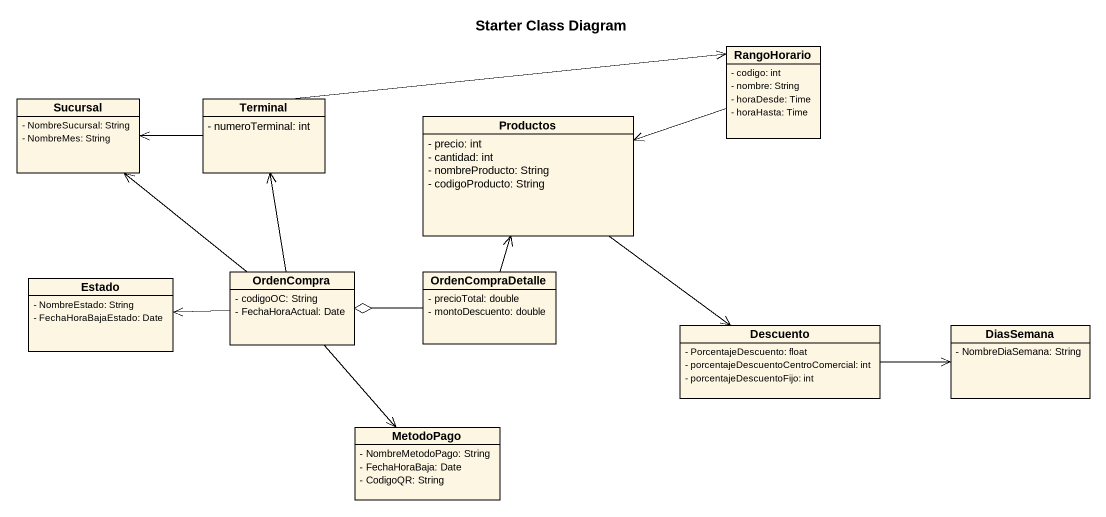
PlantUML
@startuml
title Starter Class Diagram
hide circle
hide empty members
skinparam classAttributeIconSize 0
class RangoHorario {
  - codigo: int
  - nombre: String
  - horaDesde: Time
  - horaHasta: Time
}
class Sucursal {
  - NombreSucursal: String
  - NombreMes: String
}
class Terminal {
  - numeroTerminal: int
}
class Productos {
  - precio: int
  - cantidad: int
  - nombreProducto: String
  - codigoProducto: String
}
class Estado {
  - NombreEstado: String
  - FechaHoraBajaEstado: Date
}
class OrdenCompra {
  - codigoOC: String
  - FechaHoraActual: Date
}
class OrdenCompraDetalle {
  - precioTotal: double
  - montoDescuento: double
}
class Descuento {
  - PorcentajeDescuento: float
  - porcentajeDescuentoCentroComercial: int
  - porcentajeDescuentoFijo: int
}
class DiasSemana {
  - NombreDiaSemana: String
}
class MetodoPago {
  - NombreMetodoPago: String
  - FechaHoraBaja: Date
  - CodigoQR: String
}
RangoHorario -left-> Productos
Terminal -right-> RangoHorario
Terminal -left-> Sucursal
Productos --> Descuento
OrdenCompra -up-> Sucursal
OrdenCompra -up-> Terminal
OrdenCompra -left-> Estado
OrdenCompra --> MetodoPago
OrdenCompraDetalle -up-> Productos
OrdenCompraDetalle -left-o OrdenCompra
Descuento -right-> DiasSemana
@enduml
